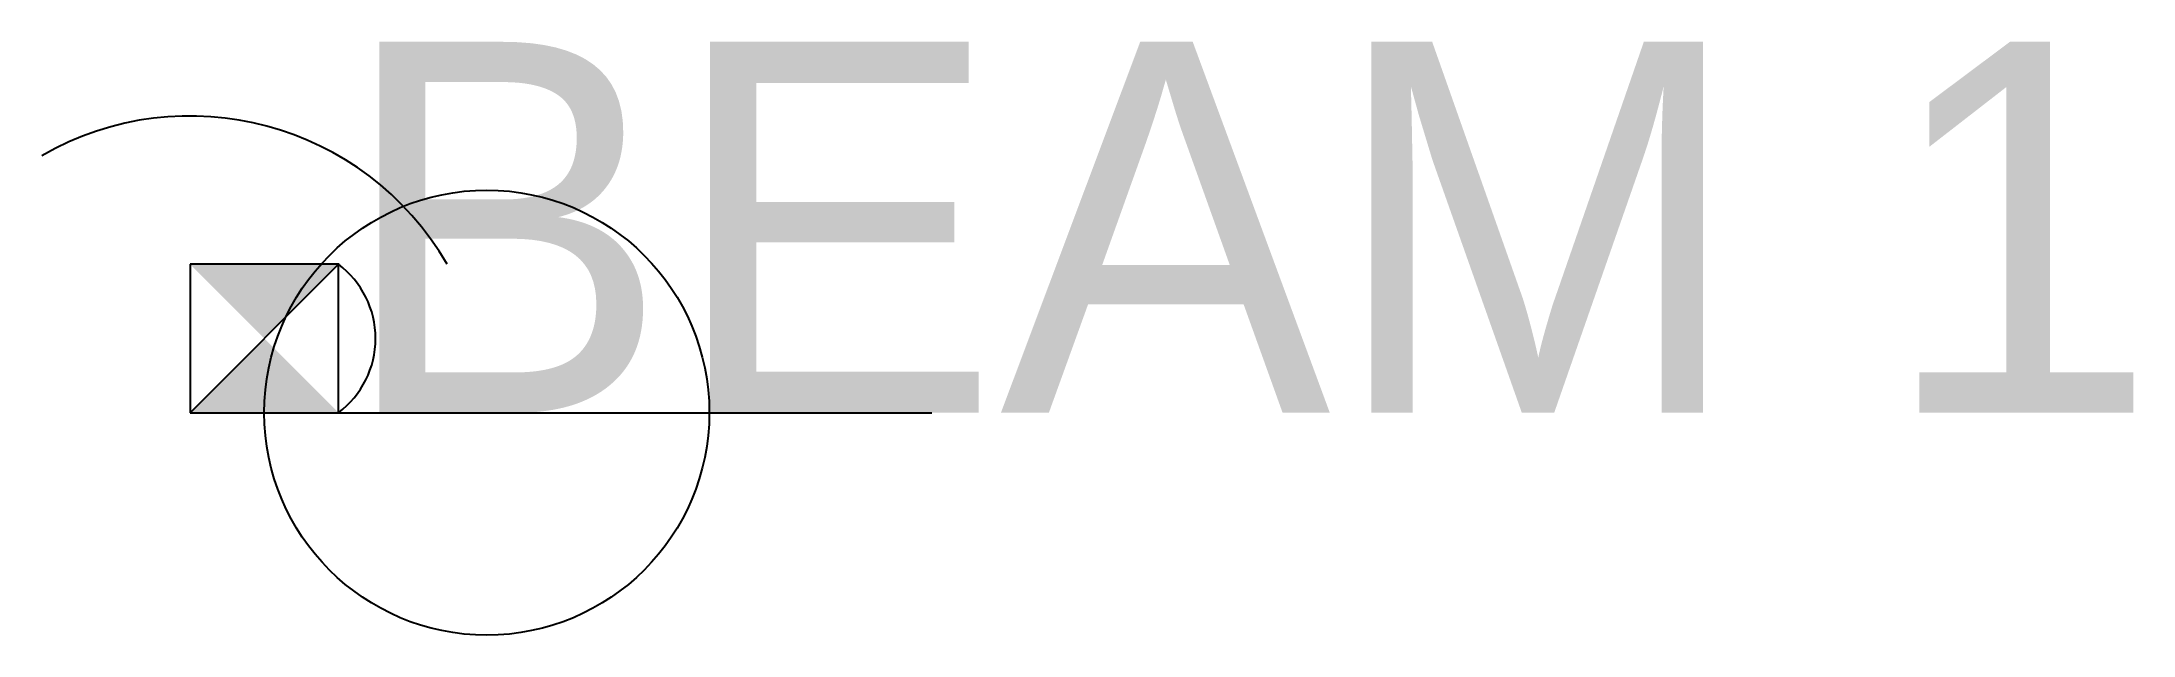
# Model space of a CAD drawing. Extents: x -1 to 13.1, y -1.5 to 2.5.
import ezdxf

# ---------------------------------------------------------------- set-up
doc = ezdxf.new("R2010")
doc.units = 0
doc.layers.get('0').update_dxf_attribs({"linetype": 'CONTINUOUS'})
doc.layers.add('STR-BEAMS', color=1, linetype='CONTINUOUS')
doc.layers.add('STR-PANELS', color=3, linetype='CONTINUOUS')

msp = doc.modelspace()

# ---------------------------------------------------------------- linework, layer by layer
msp.add_circle((2, 0), 1.5)
msp.add_arc((0, 0), 2, 30, 120)
msp.add_point((1, 1))
msp.add_solid([(0, 0), (1, 0), (1, 1), (0, 1)])
msp.add_trace([(0, 0), (1, 0), (1, 1), (0, 1)])
at = {"invisible_edges": 1}
msp.add_3dface([(0, 0), (1, 0), (1, 1), (0, 1)], dxfattribs=at)
at = {"layer": 'STR-BEAMS'}
msp.add_line((0, 0), (5, 0), dxfattribs=at)
at = {"layer": 'STR-PANELS'}
msp.add_lwpolyline([(0, 0), (1, 0, 0.5), (1, 1)], format="xyb", close=True, dxfattribs=at)

# ---------------------------------------------------------------- texts
msp.add_text('BEAM 1', height=2.5).set_placement((1, 0))

doc.saveas('drawing.dxf')
